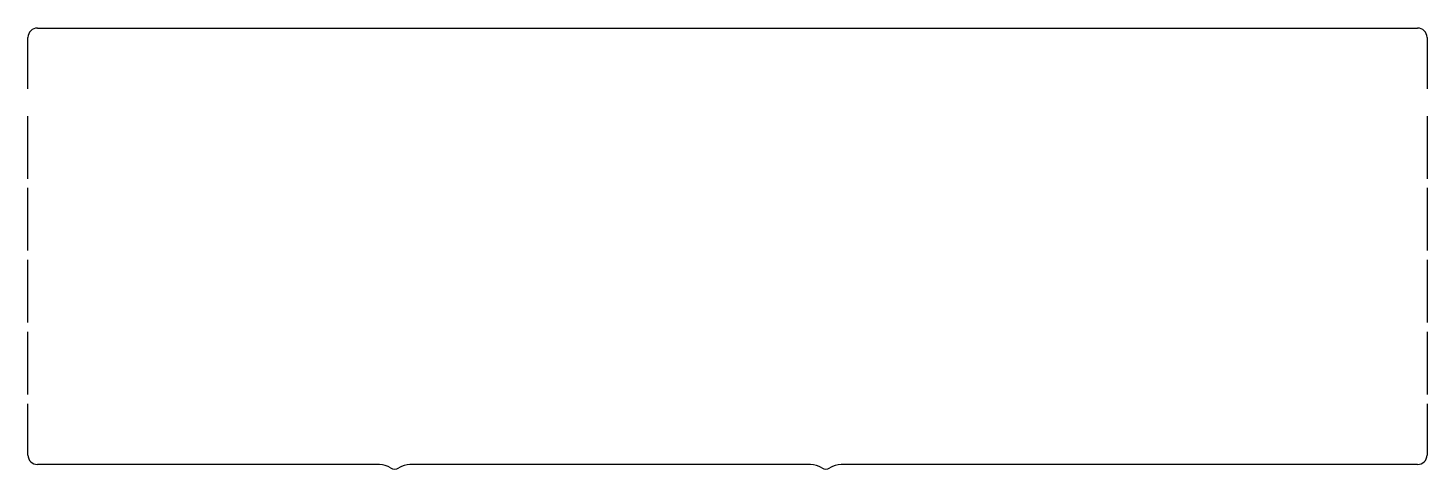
# Model space of a CAD drawing. Extents: x -21 to 350, y -109 to 8.
import ezdxf

# ---------------------------------------------------------------- set-up
doc = ezdxf.new("R2010")
doc.units = 0

msp = doc.modelspace()

# ---------------------------------------------------------------- linework, layer by layer
at = {"layer": 'main_binding'}
for p, q in [((-18.53, 7.8), (347.38, 7.8)), ((-21.02, -8.3), (-21.02, 5.3)), ((349.88, 5.3), (349.88, -8.3)), ((-21.02, -32.11), (-21.02, -15.51)), ((349.88, -15.51), (349.88, -32.11)), ((-21.02, -51.16), (-21.02, -34.56)), ((349.88, -34.56), (349.88, -51.16)), ((-21.02, -70.21), (-21.02, -53.61)), ((349.88, -53.61), (349.88, -70.21)), ((-21.02, -89.26), (-21.02, -72.66)), ((349.88, -72.66), (349.88, -89.26)), ((-21.02, -105.31), (-21.02, -91.71)), ((349.88, -91.71), (349.88, -105.31)), ((72.15, -107.81), (-18.53, -107.81)), ((186.45, -107.81), (80.25, -107.81)), ((347.38, -107.81), (194.55, -107.81))]:
    msp.add_line(p, q, dxfattribs=at)
for centre, radius, start, end in [((-18.53, 5.3), 2.5, 90, 180), ((347.38, 5.3), 2.5, 0, 90), ((-18.53, -105.31), 2.5, 180, 270), ((347.38, -105.31), 2.5, 270, 0), ((72.15, -113.31), 5.5, 57.3519, 90), ((76.2, -107), 2, 237.3519, 302.6481), ((80.25, -113.31), 5.5, 90, 122.6481), ((186.45, -113.31), 5.5, 57.3519, 90), ((190.5, -107), 2, 237.3519, 302.6481), ((194.55, -113.31), 5.5, 90, 122.6481)]:
    msp.add_arc(centre, radius, start, end, dxfattribs=at)

doc.saveas('drawing.dxf')
